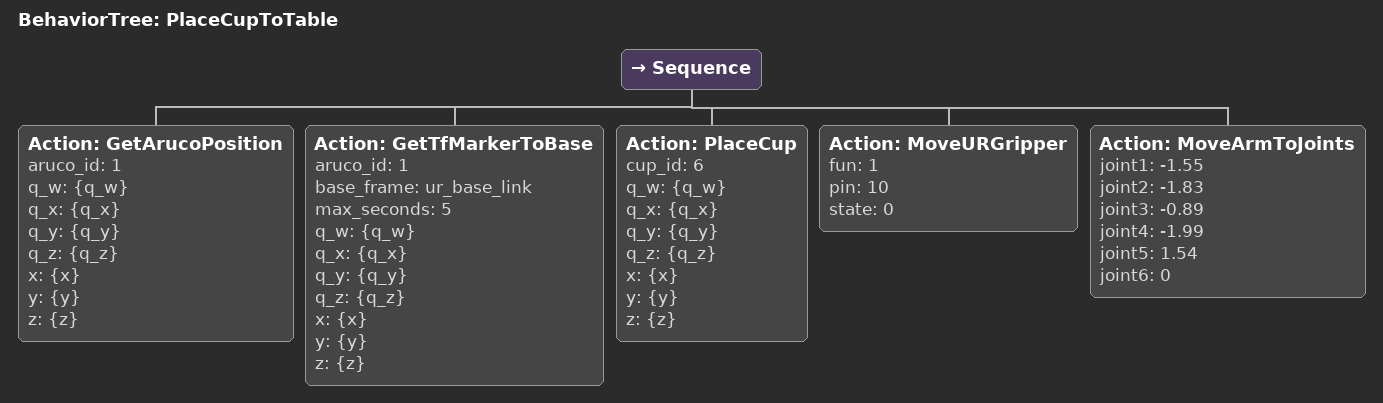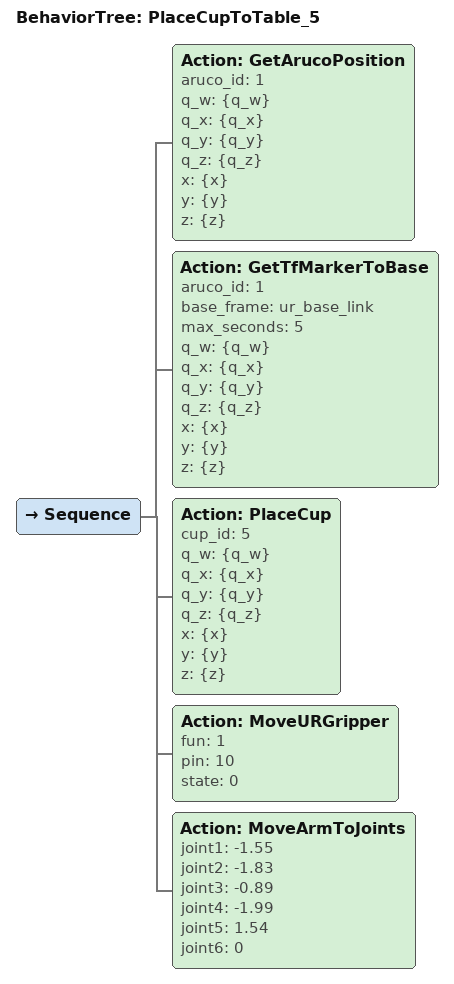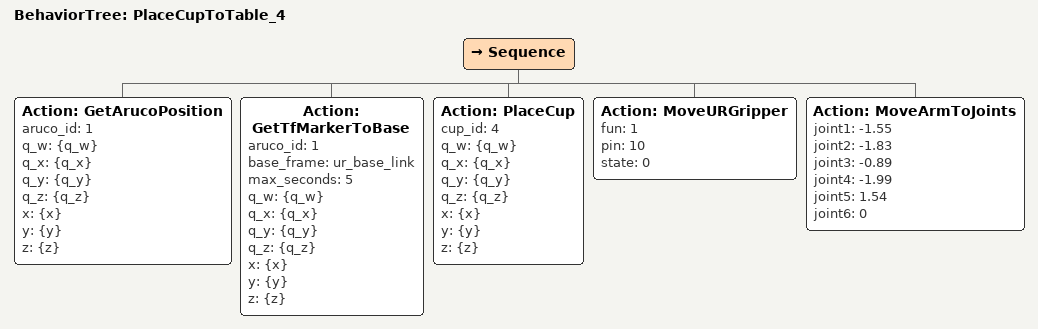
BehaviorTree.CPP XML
<BehaviorTree ID="PlaceCupToTable">
    <Sequence>
        <Action ID="GetArucoPosition" aruco_id="1" q_w="{q_w}" q_x="{q_x}" q_y="{q_y}" q_z="{q_z}" x="{x}" y="{y}" z="{z}"/>
        <Action ID="GetTfMarkerToBase" aruco_id="1" base_frame="ur_base_link" max_seconds="5" q_w="{q_w}" q_x="{q_x}" q_y="{q_y}" q_z="{q_z}" x="{x}" y="{y}" z="{z}"/>
        <Action ID="PlaceCup" cup_id="6" q_w="{q_w}" q_x="{q_x}" q_y="{q_y}" q_z="{q_z}" x="{x}" y="{y}" z="{z}"/>
        <Action ID="MoveURGripper" fun="1" pin="10" state="0"/>
        <Action ID="MoveArmToJoints" joint1="-1.55" joint2="-1.83" joint3="-0.89" joint4="-1.99" joint5="1.54" joint6="0"/>
    </Sequence>
</BehaviorTree>

<BehaviorTree ID="PlaceCupToTable_5">
    <Sequence>
        <Action ID="GetArucoPosition" aruco_id="1" q_w="{q_w}" q_x="{q_x}" q_y="{q_y}" q_z="{q_z}" x="{x}" y="{y}" z="{z}"/>
        <Action ID="GetTfMarkerToBase" aruco_id="1" base_frame="ur_base_link" max_seconds="5" q_w="{q_w}" q_x="{q_x}" q_y="{q_y}" q_z="{q_z}" x="{x}" y="{y}" z="{z}"/>
        <Action ID="PlaceCup" cup_id="5" q_w="{q_w}" q_x="{q_x}" q_y="{q_y}" q_z="{q_z}" x="{x}" y="{y}" z="{z}"/>
        <Action ID="MoveURGripper" fun="1" pin="10" state="0"/>
        <Action ID="MoveArmToJoints" joint1="-1.55" joint2="-1.83" joint3="-0.89" joint4="-1.99" joint5="1.54" joint6="0"/>
    </Sequence>
</BehaviorTree>

<BehaviorTree ID="PlaceCupToTable_4">
    <Sequence>
        <Action ID="GetArucoPosition" aruco_id="1" q_w="{q_w}" q_x="{q_x}" q_y="{q_y}" q_z="{q_z}" x="{x}" y="{y}" z="{z}"/>
        <Action ID="GetTfMarkerToBase" aruco_id="1" base_frame="ur_base_link" max_seconds="5" q_w="{q_w}" q_x="{q_x}" q_y="{q_y}" q_z="{q_z}" x="{x}" y="{y}" z="{z}"/>
        <Action ID="PlaceCup" cup_id="4" q_w="{q_w}" q_x="{q_x}" q_y="{q_y}" q_z="{q_z}" x="{x}" y="{y}" z="{z}"/>
        <Action ID="MoveURGripper" fun="1" pin="10" state="0"/>
        <Action ID="MoveArmToJoints" joint1="-1.55" joint2="-1.83" joint3="-0.89" joint4="-1.99" joint5="1.54" joint6="0"/>
    </Sequence>
</BehaviorTree>
